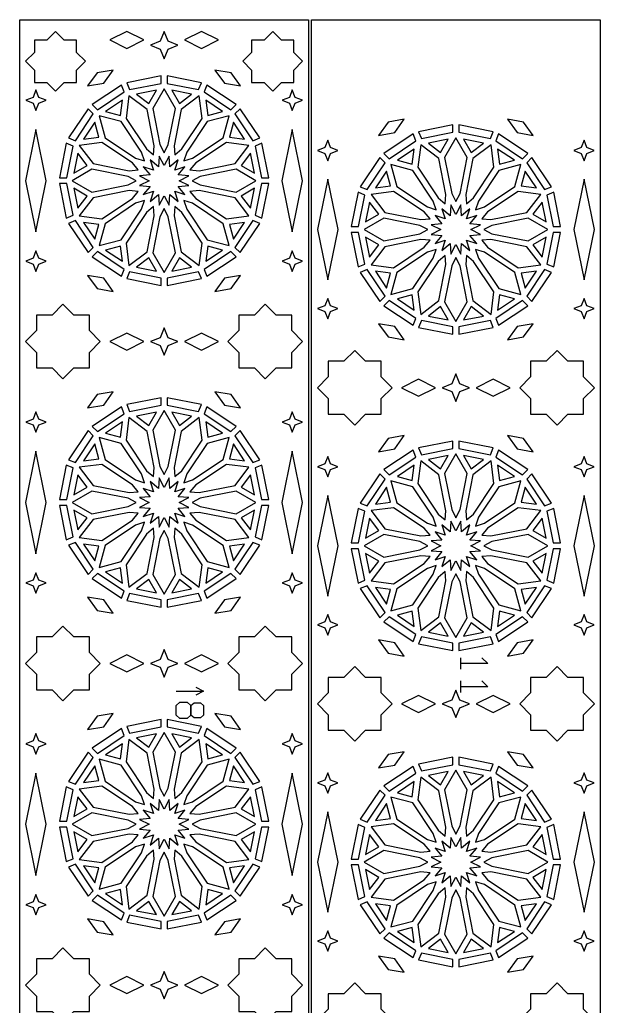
# Model space of a CAD drawing. Header units: millimetres. Extents: x 5 to 6335, y 27 to 2435.
# Drawn here: x 3029 to 3793, y 1137 to 2435 of the extents above; entities that cross this region are included whole.
import ezdxf

# ---------------------------------------------------------------- set-up
doc = ezdxf.new("R2010")
doc.units = ezdxf.units.MM
doc.layers.add('CUT', color=1, linetype='CONTINUOUS')
doc.layers.add('ENGRAVE', color=5, linetype='CONTINUOUS')

msp = doc.modelspace()

# ---------------------------------------------------------------- linework, layer by layer
at = {"layer": 'CUT'}
for points in [[(3409.16, 2434.99), (3409.16, 339.734), (3029.01, 719.884), (3029.01, 2434.99)], [(3793.16, 2434.99), (3793.16, 634.84), (3413.01, 634.84), (3413.01, 2434.99)], [(3076.083, 2419.609), (3064.575, 2408.1), (3048.3, 2408.1), (3048.3, 2391.825), (3036.791, 2380.317), (3048.3, 2368.808), (3048.3, 2352.533), (3064.575, 2352.533), (3076.083, 2341.024), (3087.592, 2352.533), (3103.867, 2352.533), (3103.867, 2368.808), (3115.376, 2380.317), (3103.867, 2391.825), (3103.867, 2408.1), (3087.592, 2408.1)], [(3169.837, 2397.273), (3192.195, 2408.452), (3169.837, 2419.631), (3147.479, 2408.452)], [(3219.085, 2419.511), (3213.984, 2406.576), (3201.049, 2401.475), (3213.984, 2396.374), (3219.085, 2383.439), (3224.186, 2396.374), (3237.121, 2401.475), (3224.186, 2406.576)], [(3268.333, 2397.273), (3290.691, 2408.452), (3268.333, 2419.631), (3245.975, 2408.452)], [(3362.087, 2419.609), (3350.578, 2408.1), (3334.303, 2408.1), (3334.303, 2391.825), (3322.794, 2380.317), (3334.303, 2368.808), (3334.303, 2352.533), (3350.578, 2352.533), (3362.087, 2341.024), (3373.595, 2352.533), (3389.87, 2352.533), (3389.87, 2368.808), (3401.379, 2380.317), (3389.87, 2391.825), (3389.87, 2408.1), (3373.595, 2408.1)], [(3139.547, 2351.443), (3152.143, 2368.823), (3130.978, 2365.255), (3118.381, 2347.875)], [(3298.623, 2351.443), (3319.789, 2347.875), (3307.192, 2365.255), (3286.027, 2368.823)], [(3215.21, 2361.025), (3169.94, 2352.02), (3173.668, 2343.021), (3215.21, 2351.285)], [(3268.23, 2352.02), (3222.96, 2361.025), (3222.96, 2351.285), (3264.502, 2343.021)], [(3050.365, 2342.558), (3046.554, 2332.893), (3036.889, 2329.082), (3046.554, 2325.27), (3050.365, 2315.606), (3054.176, 2325.27), (3063.841, 2329.082), (3054.176, 2332.893)], [(3162.78, 2349.055), (3124.403, 2323.411), (3131.29, 2316.524), (3166.508, 2340.055)], [(3182.879, 2336.952), (3198.916, 2324.646), (3209.023, 2342.152)], [(3219.085, 2260.042), (3224.59, 2270.788), (3234.023, 2318.207), (3219.085, 2344.08), (3204.147, 2318.207), (3213.58, 2270.788)], [(3229.147, 2342.152), (3239.254, 2324.646), (3255.291, 2336.952)], [(3313.767, 2323.411), (3275.39, 2349.055), (3271.662, 2340.055), (3306.88, 2316.524)], [(3387.805, 2342.558), (3383.994, 2332.893), (3374.329, 2329.082), (3383.994, 2325.27), (3387.805, 2315.606), (3391.616, 2325.27), (3401.281, 2329.082), (3391.616, 2332.893)], [(3142.122, 2314.441), (3161.648, 2309.209), (3164.287, 2329.25)], [(3205.005, 2257.241), (3205.978, 2269.276), (3196.546, 2316.695), (3172.844, 2334.881), (3168.945, 2305.262), (3195.807, 2265.062)], [(3233.165, 2257.241), (3242.363, 2265.062), (3269.225, 2305.262), (3265.326, 2334.881), (3241.624, 2316.695), (3232.192, 2269.276)], [(3273.883, 2329.25), (3276.522, 2309.209), (3296.048, 2314.441)], [(3118.923, 2317.931), (3093.279, 2279.553), (3102.278, 2275.826), (3125.809, 2311.043)], [(3344.891, 2279.553), (3319.247, 2317.931), (3312.361, 2311.043), (3335.892, 2275.826)], [(3113.083, 2278.047), (3133.124, 2280.685), (3127.892, 2300.211)], [(3193.068, 2249.265), (3189.363, 2260.756), (3162.501, 2300.957), (3133.644, 2308.689), (3141.376, 2279.832), (3181.577, 2252.971)], [(3245.102, 2249.265), (3256.593, 2252.971), (3296.794, 2279.832), (3304.526, 2308.689), (3275.669, 2300.957), (3248.807, 2260.756)], [(3310.278, 2300.211), (3305.046, 2280.685), (3325.087, 2278.047)], [(3535.001, 2303.958), (3513.864, 2300.224), (3501.405, 2282.747), (3522.542, 2286.481)], [(3704.765, 2282.747), (3692.306, 2300.224), (3671.169, 2303.958), (3683.628, 2286.481)], [(3036.762, 2223.248), (3050.365, 2155.894), (3063.968, 2223.248), (3050.365, 2290.603)], [(3374.202, 2223.248), (3387.805, 2155.894), (3401.408, 2223.248), (3387.805, 2290.603)], [(3515.29, 2252.191), (3550.508, 2275.722), (3546.78, 2284.721), (3508.403, 2259.077)], [(3599.21, 2296.692), (3553.94, 2287.687), (3557.668, 2278.688), (3599.21, 2286.951)], [(3652.23, 2287.687), (3606.96, 2296.692), (3606.96, 2286.951), (3648.502, 2278.688)], [(3697.767, 2259.077), (3659.39, 2284.721), (3655.662, 2275.722), (3690.88, 2252.191)], [(3090.313, 2272.393), (3081.308, 2227.123), (3091.049, 2227.123), (3099.312, 2268.665)], [(3177.272, 2246.527), (3137.071, 2273.388), (3107.452, 2269.489), (3125.638, 2245.787), (3173.057, 2236.355), (3185.092, 2237.329)], [(3253.078, 2237.329), (3265.113, 2236.355), (3312.532, 2245.787), (3330.718, 2269.489), (3301.099, 2273.388), (3260.898, 2246.527)], [(3338.858, 2268.665), (3347.121, 2227.123), (3356.862, 2227.123), (3347.857, 2272.393)], [(3438.176, 2259.104), (3447.841, 2262.915), (3438.176, 2266.726), (3434.365, 2276.391), (3430.554, 2266.726), (3420.889, 2262.915), (3430.554, 2259.104), (3434.365, 2249.439)], [(3593.023, 2277.818), (3566.879, 2272.618), (3582.916, 2260.313)], [(3608.59, 2206.454), (3618.023, 2253.874), (3603.085, 2279.746), (3588.147, 2253.874), (3597.58, 2206.454), (3603.085, 2195.708)], [(3639.291, 2272.618), (3613.147, 2277.818), (3623.254, 2260.313)], [(3775.616, 2259.104), (3785.281, 2262.915), (3775.616, 2266.726), (3771.805, 2276.391), (3767.994, 2266.726), (3758.329, 2262.915), (3767.994, 2259.104), (3771.805, 2249.439)], [(3100.182, 2233.311), (3117.687, 2243.417), (3105.382, 2259.455)], [(3332.788, 2259.455), (3320.483, 2243.417), (3337.988, 2233.311)], [(3548.287, 2264.917), (3526.122, 2250.108), (3545.648, 2244.876)], [(3589.978, 2204.943), (3580.546, 2252.362), (3556.844, 2270.548), (3552.945, 2240.929), (3579.807, 2200.728), (3589.005, 2192.908)], [(3626.363, 2200.728), (3653.225, 2240.929), (3649.326, 2270.548), (3625.624, 2252.362), (3616.192, 2204.943), (3617.165, 2192.908)], [(3657.883, 2264.917), (3660.522, 2244.876), (3680.048, 2250.108)], [(3212.647, 2255.61), (3211.509, 2241.539), (3200.753, 2250.683), (3205.086, 2237.247), (3191.65, 2241.58), (3200.795, 2230.824), (3186.724, 2229.686), (3199.287, 2223.248), (3186.724, 2216.811), (3200.795, 2215.672), (3191.65, 2204.917), (3205.086, 2209.249), (3200.753, 2195.814), (3211.509, 2204.958), (3212.647, 2190.887), (3219.085, 2203.45), (3225.523, 2190.887), (3226.661, 2204.958), (3237.417, 2195.814), (3233.084, 2209.249), (3246.52, 2204.917), (3237.375, 2215.672), (3251.446, 2216.811), (3238.883, 2223.248), (3251.446, 2229.686), (3237.375, 2230.824), (3246.52, 2241.58), (3233.084, 2237.247), (3237.417, 2250.683), (3226.661, 2241.539), (3225.523, 2255.61), (3219.085, 2243.046)], [(3486.278, 2211.492), (3509.809, 2246.71), (3502.923, 2253.597), (3477.279, 2215.22)], [(3728.891, 2215.22), (3703.247, 2253.597), (3696.361, 2246.71), (3719.892, 2211.492)], [(3182.292, 2223.248), (3171.546, 2228.753), (3124.126, 2238.186), (3098.254, 2223.248), (3124.126, 2208.311), (3171.546, 2217.744)], [(3255.878, 2223.248), (3266.624, 2217.744), (3314.044, 2208.311), (3339.916, 2223.248), (3314.044, 2238.186), (3266.624, 2228.753)], [(3511.892, 2235.878), (3497.083, 2213.713), (3517.124, 2216.352)], [(3573.363, 2196.423), (3546.501, 2236.624), (3517.644, 2244.356), (3525.376, 2215.499), (3565.577, 2188.637), (3577.068, 2184.932)], [(3640.593, 2188.637), (3680.794, 2215.499), (3688.526, 2244.356), (3659.669, 2236.624), (3632.807, 2196.423), (3629.102, 2184.932)], [(3694.278, 2235.878), (3689.046, 2216.352), (3709.087, 2213.713)], [(3081.308, 2219.373), (3090.313, 2174.103), (3099.312, 2177.831), (3091.049, 2219.373)], [(3347.121, 2219.373), (3338.858, 2177.831), (3347.857, 2174.103), (3356.862, 2219.373)], [(3434.365, 2092.728), (3447.968, 2158.915), (3434.365, 2225.102), (3420.762, 2158.915)], [(3771.805, 2092.728), (3785.408, 2158.915), (3771.805, 2225.102), (3758.202, 2158.915)], [(3117.687, 2203.079), (3100.182, 2213.186), (3105.382, 2187.042)], [(3185.092, 2209.168), (3173.057, 2210.142), (3125.638, 2200.71), (3107.452, 2177.008), (3137.071, 2173.109), (3177.272, 2199.97)], [(3253.078, 2209.168), (3260.898, 2199.97), (3301.099, 2173.109), (3330.718, 2177.008), (3312.532, 2200.71), (3265.113, 2210.142)], [(3337.988, 2213.186), (3320.483, 2203.079), (3332.788, 2187.042)], [(3475.049, 2162.79), (3483.312, 2204.332), (3474.313, 2208.06), (3465.308, 2162.79)], [(3561.272, 2182.193), (3521.071, 2209.055), (3491.452, 2205.156), (3509.638, 2181.454), (3557.057, 2172.022), (3569.092, 2172.995)], [(3649.113, 2172.022), (3696.532, 2181.454), (3714.718, 2205.156), (3685.099, 2209.055), (3644.898, 2182.193), (3637.078, 2172.995)], [(3740.862, 2162.79), (3731.857, 2208.06), (3722.858, 2204.332), (3731.121, 2162.79)], [(3193.068, 2197.231), (3181.577, 2193.526), (3141.376, 2166.664), (3133.644, 2137.808), (3162.501, 2145.54), (3189.363, 2185.74)], [(3245.102, 2197.231), (3248.807, 2185.74), (3275.669, 2145.54), (3304.526, 2137.808), (3296.794, 2166.664), (3256.593, 2193.526)], [(3489.382, 2195.121), (3484.182, 2168.977), (3501.687, 2179.084)], [(3716.788, 2195.121), (3704.483, 2179.084), (3721.988, 2168.977)], [(3205.005, 2189.255), (3195.807, 2181.435), (3168.945, 2141.234), (3172.844, 2111.615), (3196.546, 2129.801), (3205.978, 2177.221)], [(3219.085, 2186.455), (3213.58, 2175.709), (3204.147, 2128.29), (3219.085, 2102.417), (3234.023, 2128.29), (3224.59, 2175.709)], [(3233.165, 2189.255), (3232.192, 2177.221), (3241.624, 2129.801), (3265.326, 2111.615), (3269.225, 2141.234), (3242.363, 2181.435)], [(3603.085, 2139.117), (3609.523, 2126.554), (3610.661, 2140.625), (3621.417, 2131.48), (3617.084, 2144.916), (3630.52, 2140.583), (3621.375, 2151.339), (3635.446, 2152.477), (3622.883, 2158.915), (3635.446, 2165.353), (3621.375, 2166.491), (3630.52, 2177.247), (3617.084, 2172.914), (3621.417, 2186.35), (3610.661, 2177.205), (3609.523, 2191.276), (3603.085, 2178.713), (3596.647, 2191.276), (3595.509, 2177.205), (3584.753, 2186.35), (3589.086, 2172.914), (3575.65, 2177.247), (3584.795, 2166.491), (3570.724, 2165.353), (3583.287, 2158.915), (3570.724, 2152.477), (3584.795, 2151.339), (3575.65, 2140.583), (3589.086, 2144.916), (3584.753, 2131.48), (3595.509, 2140.625), (3596.647, 2126.554)], [(3093.279, 2166.944), (3118.923, 2128.566), (3125.809, 2135.454), (3102.278, 2170.671)], [(3133.124, 2165.812), (3113.083, 2168.45), (3127.892, 2146.286)], [(3325.087, 2168.45), (3305.046, 2165.812), (3310.278, 2146.286)], [(3335.892, 2170.671), (3312.361, 2135.454), (3319.247, 2128.566), (3344.891, 2166.944)], [(3555.546, 2164.42), (3508.126, 2173.853), (3482.254, 2158.915), (3508.126, 2143.977), (3555.546, 2153.41), (3566.292, 2158.915)], [(3650.624, 2153.41), (3698.044, 2143.977), (3723.916, 2158.915), (3698.044, 2173.853), (3650.624, 2164.42), (3639.878, 2158.915)], [(3483.312, 2113.498), (3475.049, 2155.04), (3465.308, 2155.04), (3474.313, 2109.77)], [(3731.857, 2109.77), (3740.862, 2155.04), (3731.121, 2155.04), (3722.858, 2113.498)], [(3489.382, 2122.709), (3501.687, 2138.746), (3484.182, 2148.853)], [(3569.092, 2144.835), (3557.057, 2145.808), (3509.638, 2136.376), (3491.452, 2112.674), (3521.071, 2108.775), (3561.272, 2135.637)], [(3644.898, 2135.637), (3685.099, 2108.775), (3714.718, 2112.674), (3696.532, 2136.376), (3649.113, 2145.808), (3637.078, 2144.835)], [(3721.988, 2148.853), (3704.483, 2138.746), (3716.788, 2122.709)], [(3050.365, 2130.891), (3046.554, 2121.226), (3036.889, 2117.415), (3046.554, 2113.604), (3050.365, 2103.939), (3054.176, 2113.604), (3063.841, 2117.415), (3054.176, 2121.226)], [(3124.403, 2123.086), (3162.78, 2097.442), (3166.508, 2106.442), (3131.29, 2129.973)], [(3161.648, 2137.287), (3142.122, 2132.056), (3164.287, 2117.246)], [(3306.88, 2129.973), (3271.662, 2106.442), (3275.39, 2097.442), (3313.767, 2123.086)], [(3296.048, 2132.056), (3276.522, 2137.287), (3273.883, 2117.246)], [(3387.805, 2130.891), (3383.994, 2121.226), (3374.329, 2117.415), (3383.994, 2113.604), (3387.805, 2103.939), (3391.616, 2113.604), (3401.281, 2117.415), (3391.616, 2121.226)], [(3565.577, 2129.193), (3525.376, 2102.331), (3517.644, 2073.474), (3546.501, 2081.206), (3573.363, 2121.407), (3577.068, 2132.898)], [(3632.807, 2121.407), (3659.669, 2081.206), (3688.526, 2073.474), (3680.794, 2102.331), (3640.593, 2129.193), (3629.102, 2132.898)], [(3198.916, 2121.851), (3182.879, 2109.545), (3209.023, 2104.345)], [(3239.254, 2121.851), (3229.147, 2104.345), (3255.291, 2109.545)], [(3579.807, 2117.102), (3552.945, 2076.901), (3556.844, 2047.282), (3580.546, 2065.468), (3589.978, 2112.887), (3589.005, 2124.922)], [(3597.58, 2111.376), (3588.147, 2063.956), (3603.085, 2038.084), (3618.023, 2063.956), (3608.59, 2111.376), (3603.085, 2122.122)], [(3616.192, 2112.887), (3625.624, 2065.468), (3649.326, 2047.282), (3653.225, 2076.901), (3626.363, 2117.102), (3617.165, 2124.922)], [(3215.21, 2095.212), (3173.668, 2103.475), (3169.94, 2094.477), (3215.21, 2085.471)], [(3264.502, 2103.475), (3222.96, 2095.212), (3222.96, 2085.471), (3268.23, 2094.477)], [(3509.809, 2071.12), (3486.278, 2106.338), (3477.279, 2102.61), (3502.923, 2064.233)], [(3511.892, 2081.952), (3517.124, 2101.478), (3497.083, 2104.117)], [(3709.087, 2104.117), (3689.046, 2101.478), (3694.278, 2081.952)], [(3719.892, 2106.338), (3696.361, 2071.12), (3703.247, 2064.233), (3728.891, 2102.61)], [(3139.547, 2095.053), (3118.381, 2098.622), (3130.978, 2081.242), (3152.143, 2077.674)], [(3298.623, 2095.053), (3286.027, 2077.674), (3307.192, 2081.242), (3319.789, 2098.622)], [(3438.176, 2051.104), (3447.841, 2054.915), (3438.176, 2058.726), (3434.365, 2068.391), (3430.554, 2058.726), (3420.889, 2054.915), (3430.554, 2051.104), (3434.365, 2041.439)], [(3550.508, 2042.108), (3515.29, 2065.639), (3508.403, 2058.753), (3546.78, 2033.109)], [(3548.287, 2052.913), (3545.648, 2072.954), (3526.122, 2067.722)], [(3690.88, 2065.639), (3655.662, 2042.108), (3659.39, 2033.109), (3697.767, 2058.753)], [(3680.048, 2067.722), (3660.522, 2072.954), (3657.883, 2052.913)], [(3775.616, 2051.104), (3785.281, 2054.915), (3775.616, 2058.726), (3771.805, 2068.391), (3767.994, 2058.726), (3758.329, 2054.915), (3767.994, 2051.104), (3771.805, 2041.439)], [(3085.933, 2060.724), (3071.54, 2046.33), (3051.184, 2046.33), (3051.184, 2025.975), (3036.791, 2011.582), (3051.184, 1997.188), (3051.184, 1976.833), (3071.54, 1976.833), (3085.933, 1962.44), (3100.326, 1976.833), (3120.682, 1976.833), (3120.682, 1997.188), (3135.075, 2011.582), (3120.682, 2025.975), (3120.682, 2046.33), (3100.326, 2046.33)], [(3352.237, 2060.724), (3337.844, 2046.33), (3317.488, 2046.33), (3317.488, 2025.975), (3303.095, 2011.582), (3317.488, 1997.188), (3317.488, 1976.833), (3337.844, 1976.833), (3352.237, 1962.44), (3366.63, 1976.833), (3386.986, 1976.833), (3386.986, 1997.188), (3401.379, 2011.582), (3386.986, 2025.975), (3386.986, 2046.33), (3366.63, 2046.33)], [(3593.023, 2040.012), (3582.916, 2057.517), (3566.879, 2045.212)], [(3639.291, 2045.212), (3623.254, 2057.517), (3613.147, 2040.012)], [(3599.21, 2030.879), (3557.668, 2039.142), (3553.94, 2030.143), (3599.21, 2021.138)], [(3648.502, 2039.142), (3606.96, 2030.879), (3606.96, 2021.138), (3652.23, 2030.143)], [(3219.085, 2029.618), (3213.984, 2016.683), (3201.049, 2011.582), (3213.984, 2006.481), (3219.085, 1993.546), (3224.186, 2006.481), (3237.121, 2011.582), (3224.186, 2016.683)], [(3501.405, 2035.083), (3513.864, 2017.606), (3535.001, 2013.872), (3522.542, 2031.349)], [(3671.169, 2013.872), (3692.306, 2017.606), (3704.765, 2035.083), (3683.628, 2031.349)], [(3169.837, 2000.402), (3192.195, 2011.582), (3169.837, 2022.761), (3147.479, 2011.582)], [(3268.333, 2000.402), (3290.691, 2011.582), (3268.333, 2022.761), (3245.975, 2011.582)], [(3484.326, 1916.166), (3504.682, 1916.166), (3504.682, 1936.522), (3519.075, 1950.915), (3504.682, 1965.308), (3504.682, 1985.664), (3484.326, 1985.664), (3469.933, 2000.057), (3455.54, 1985.664), (3435.184, 1985.664), (3435.184, 1965.308), (3420.791, 1950.915), (3435.184, 1936.522), (3435.184, 1916.166), (3455.54, 1916.166), (3469.933, 1901.773)], [(3750.63, 1916.166), (3770.986, 1916.166), (3770.986, 1936.522), (3785.379, 1950.915), (3770.986, 1965.308), (3770.986, 1985.664), (3750.63, 1985.664), (3736.237, 2000.057), (3721.844, 1985.664), (3701.488, 1985.664), (3701.488, 1965.308), (3687.095, 1950.915), (3701.488, 1936.522), (3701.488, 1916.166), (3721.844, 1916.166), (3736.237, 1901.773)], [(3531.479, 1950.915), (3553.837, 1939.736), (3576.195, 1950.915), (3553.837, 1962.094)], [(3608.186, 1945.814), (3621.121, 1950.915), (3608.186, 1956.016), (3603.085, 1968.951), (3597.984, 1956.016), (3585.049, 1950.915), (3597.984, 1945.814), (3603.085, 1932.879)], [(3629.975, 1950.915), (3652.333, 1939.736), (3674.691, 1950.915), (3652.333, 1962.094)], [(3139.547, 1928.11), (3152.143, 1945.49), (3130.978, 1941.921), (3118.381, 1924.542)], [(3215.21, 1937.692), (3169.94, 1928.687), (3173.668, 1919.688), (3215.21, 1927.951)], [(3268.23, 1928.687), (3222.96, 1937.692), (3222.96, 1927.951), (3264.502, 1919.688)], [(3298.623, 1928.11), (3319.789, 1924.542), (3307.192, 1941.921), (3286.027, 1945.49)], [(3162.78, 1925.721), (3124.403, 1900.077), (3131.29, 1893.191), (3166.508, 1916.722)], [(3313.767, 1900.077), (3275.39, 1925.721), (3271.662, 1916.722), (3306.88, 1893.191)], [(3050.365, 1919.224), (3046.554, 1909.56), (3036.889, 1905.748), (3046.554, 1901.937), (3050.365, 1892.272), (3054.176, 1901.937), (3063.841, 1905.748), (3054.176, 1909.56)], [(3205.005, 1833.908), (3205.978, 1845.943), (3196.546, 1893.362), (3172.844, 1911.548), (3168.945, 1881.929), (3195.807, 1841.728)], [(3182.879, 1913.618), (3198.916, 1901.313), (3209.023, 1918.818)], [(3219.085, 1836.708), (3224.59, 1847.454), (3234.023, 1894.874), (3219.085, 1920.746), (3204.147, 1894.874), (3213.58, 1847.454)], [(3229.147, 1918.818), (3239.254, 1901.313), (3255.291, 1913.618)], [(3233.165, 1833.908), (3242.363, 1841.728), (3269.225, 1881.929), (3265.326, 1911.548), (3241.624, 1893.362), (3232.192, 1845.943)], [(3387.805, 1919.224), (3383.994, 1909.56), (3374.329, 1905.748), (3383.994, 1901.937), (3387.805, 1892.272), (3391.616, 1901.937), (3401.281, 1905.748), (3391.616, 1909.56)], [(3142.122, 1891.108), (3161.648, 1885.876), (3164.287, 1905.917)], [(3273.883, 1905.917), (3276.522, 1885.876), (3296.048, 1891.108)], [(3118.923, 1894.597), (3093.279, 1856.22), (3102.278, 1852.492), (3125.809, 1887.71)], [(3193.068, 1825.932), (3189.363, 1837.423), (3162.501, 1877.624), (3133.644, 1885.356), (3141.376, 1856.499), (3181.577, 1829.637)], [(3245.102, 1825.932), (3256.593, 1829.637), (3296.794, 1856.499), (3304.526, 1885.356), (3275.669, 1877.624), (3248.807, 1837.423)], [(3344.891, 1856.22), (3319.247, 1894.597), (3312.361, 1887.71), (3335.892, 1852.492)], [(3535.001, 1887.958), (3513.864, 1884.224), (3501.405, 1866.747), (3522.542, 1870.481)], [(3704.765, 1866.747), (3692.306, 1884.224), (3671.169, 1887.958), (3683.628, 1870.481)], [(3113.083, 1854.713), (3133.124, 1857.352), (3127.892, 1876.878)], [(3310.278, 1876.878), (3305.046, 1857.352), (3325.087, 1854.713)], [(3599.21, 1880.692), (3553.94, 1871.687), (3557.668, 1862.688), (3599.21, 1870.951)], [(3652.23, 1871.687), (3606.96, 1880.692), (3606.96, 1870.951), (3648.502, 1862.688)], [(3036.762, 1799.915), (3050.365, 1732.561), (3063.968, 1799.915), (3050.365, 1867.269)], [(3374.202, 1799.915), (3387.805, 1732.561), (3401.408, 1799.915), (3387.805, 1867.269)], [(3438.176, 1843.104), (3447.841, 1846.915), (3438.176, 1850.726), (3434.365, 1860.391), (3430.554, 1850.726), (3420.889, 1846.915), (3430.554, 1843.104), (3434.365, 1833.439)], [(3515.29, 1836.191), (3550.508, 1859.722), (3546.78, 1868.721), (3508.403, 1843.077)], [(3593.023, 1861.818), (3566.879, 1856.618), (3582.916, 1844.313)], [(3608.59, 1790.454), (3618.023, 1837.874), (3603.085, 1863.746), (3588.147, 1837.874), (3597.58, 1790.454), (3603.085, 1779.708)], [(3639.291, 1856.618), (3613.147, 1861.818), (3623.254, 1844.313)], [(3697.767, 1843.077), (3659.39, 1868.721), (3655.662, 1859.722), (3690.88, 1836.191)], [(3775.616, 1843.104), (3785.281, 1846.915), (3775.616, 1850.726), (3771.805, 1860.391), (3767.994, 1850.726), (3758.329, 1846.915), (3767.994, 1843.104), (3771.805, 1833.439)], [(3090.313, 1849.06), (3081.308, 1803.79), (3091.049, 1803.79), (3099.312, 1845.332)], [(3177.272, 1823.193), (3137.071, 1850.055), (3107.452, 1846.156), (3125.638, 1822.454), (3173.057, 1813.022), (3185.092, 1813.995)], [(3253.078, 1813.995), (3265.113, 1813.022), (3312.532, 1822.454), (3330.718, 1846.156), (3301.099, 1850.055), (3260.898, 1823.193)], [(3338.858, 1845.332), (3347.121, 1803.79), (3356.862, 1803.79), (3347.857, 1849.06)], [(3548.287, 1848.917), (3526.122, 1834.108), (3545.648, 1828.876)], [(3589.978, 1788.943), (3580.546, 1836.362), (3556.844, 1854.548), (3552.945, 1824.929), (3579.807, 1784.728), (3589.005, 1776.908)], [(3626.363, 1784.728), (3653.225, 1824.929), (3649.326, 1854.548), (3625.624, 1836.362), (3616.192, 1788.943), (3617.165, 1776.908)], [(3657.883, 1848.917), (3660.522, 1828.876), (3680.048, 1834.108)], [(3100.182, 1809.977), (3117.687, 1820.084), (3105.382, 1836.121)], [(3212.647, 1832.276), (3211.509, 1818.205), (3200.753, 1827.35), (3205.086, 1813.914), (3191.65, 1818.247), (3200.795, 1807.491), (3186.724, 1806.353), (3199.287, 1799.915), (3186.724, 1793.477), (3200.795, 1792.339), (3191.65, 1781.583), (3205.086, 1785.916), (3200.753, 1772.48), (3211.509, 1781.625), (3212.647, 1767.554), (3219.085, 1780.117), (3225.523, 1767.554), (3226.661, 1781.625), (3237.417, 1772.48), (3233.084, 1785.916), (3246.52, 1781.583), (3237.375, 1792.339), (3251.446, 1793.477), (3238.883, 1799.915), (3251.446, 1806.353), (3237.375, 1807.491), (3246.52, 1818.247), (3233.084, 1813.914), (3237.417, 1827.35), (3226.661, 1818.205), (3225.523, 1832.276), (3219.085, 1819.713)], [(3332.788, 1836.121), (3320.483, 1820.084), (3337.988, 1809.977)], [(3486.278, 1795.492), (3509.809, 1830.71), (3502.923, 1837.597), (3477.279, 1799.22)], [(3728.891, 1799.22), (3703.247, 1837.597), (3696.361, 1830.71), (3719.892, 1795.492)], [(3511.892, 1819.878), (3497.083, 1797.713), (3517.124, 1800.352)], [(3573.363, 1780.423), (3546.501, 1820.624), (3517.644, 1828.356), (3525.376, 1799.499), (3565.577, 1772.637), (3577.068, 1768.932)], [(3640.593, 1772.637), (3680.794, 1799.499), (3688.526, 1828.356), (3659.669, 1820.624), (3632.807, 1780.423), (3629.102, 1768.932)], [(3694.278, 1819.878), (3689.046, 1800.352), (3709.087, 1797.713)], [(3182.292, 1799.915), (3171.546, 1805.42), (3124.126, 1814.853), (3098.254, 1799.915), (3124.126, 1784.977), (3171.546, 1794.41)], [(3255.878, 1799.915), (3266.624, 1794.41), (3314.044, 1784.977), (3339.916, 1799.915), (3314.044, 1814.853), (3266.624, 1805.42)], [(3434.365, 1676.728), (3447.968, 1742.915), (3434.365, 1809.102), (3420.762, 1742.915)], [(3771.805, 1676.728), (3785.408, 1742.915), (3771.805, 1809.102), (3758.202, 1742.915)], [(3081.308, 1796.04), (3090.313, 1750.77), (3099.312, 1754.498), (3091.049, 1796.04)], [(3347.121, 1796.04), (3338.858, 1754.498), (3347.857, 1750.77), (3356.862, 1796.04)], [(3475.049, 1746.79), (3483.312, 1788.332), (3474.313, 1792.06), (3465.308, 1746.79)], [(3561.272, 1766.193), (3521.071, 1793.055), (3491.452, 1789.156), (3509.638, 1765.454), (3557.057, 1756.022), (3569.092, 1756.995)], [(3649.113, 1756.022), (3696.532, 1765.454), (3714.718, 1789.156), (3685.099, 1793.055), (3644.898, 1766.193), (3637.078, 1756.995)], [(3740.862, 1746.79), (3731.857, 1792.06), (3722.858, 1788.332), (3731.121, 1746.79)], [(3117.687, 1779.746), (3100.182, 1789.853), (3105.382, 1763.709)], [(3185.092, 1785.835), (3173.057, 1786.808), (3125.638, 1777.376), (3107.452, 1753.674), (3137.071, 1749.775), (3177.272, 1776.637)], [(3253.078, 1785.835), (3260.898, 1776.637), (3301.099, 1749.775), (3330.718, 1753.674), (3312.532, 1777.376), (3265.113, 1786.808)], [(3337.988, 1789.853), (3320.483, 1779.746), (3332.788, 1763.709)], [(3489.382, 1779.121), (3484.182, 1752.977), (3501.687, 1763.084)], [(3716.788, 1779.121), (3704.483, 1763.084), (3721.988, 1752.977)], [(3193.068, 1773.898), (3181.577, 1770.193), (3141.376, 1743.331), (3133.644, 1714.474), (3162.501, 1722.206), (3189.363, 1762.407)], [(3205.005, 1765.922), (3195.807, 1758.102), (3168.945, 1717.901), (3172.844, 1688.282), (3196.546, 1706.468), (3205.978, 1753.887)], [(3233.165, 1765.922), (3232.192, 1753.887), (3241.624, 1706.468), (3265.326, 1688.282), (3269.225, 1717.901), (3242.363, 1758.102)], [(3245.102, 1773.898), (3248.807, 1762.407), (3275.669, 1722.206), (3304.526, 1714.474), (3296.794, 1743.331), (3256.593, 1770.193)], [(3603.085, 1723.117), (3609.523, 1710.554), (3610.661, 1724.625), (3621.417, 1715.48), (3617.084, 1728.916), (3630.52, 1724.583), (3621.375, 1735.339), (3635.446, 1736.477), (3622.883, 1742.915), (3635.446, 1749.353), (3621.375, 1750.491), (3630.52, 1761.247), (3617.084, 1756.914), (3621.417, 1770.35), (3610.661, 1761.205), (3609.523, 1775.276), (3603.085, 1762.713), (3596.647, 1775.276), (3595.509, 1761.205), (3584.753, 1770.35), (3589.086, 1756.914), (3575.65, 1761.247), (3584.795, 1750.491), (3570.724, 1749.353), (3583.287, 1742.915), (3570.724, 1736.477), (3584.795, 1735.339), (3575.65, 1724.583), (3589.086, 1728.916), (3584.753, 1715.48), (3595.509, 1724.625), (3596.647, 1710.554)], [(3219.085, 1763.122), (3213.58, 1752.376), (3204.147, 1704.956), (3219.085, 1679.084), (3234.023, 1704.956), (3224.59, 1752.376)], [(3555.546, 1748.42), (3508.126, 1757.853), (3482.254, 1742.915), (3508.126, 1727.977), (3555.546, 1737.41), (3566.292, 1742.915)], [(3650.624, 1737.41), (3698.044, 1727.977), (3723.916, 1742.915), (3698.044, 1757.853), (3650.624, 1748.42), (3639.878, 1742.915)], [(3093.279, 1743.61), (3118.923, 1705.233), (3125.809, 1712.12), (3102.278, 1747.338)], [(3133.124, 1742.478), (3113.083, 1745.117), (3127.892, 1722.952)], [(3325.087, 1745.117), (3305.046, 1742.478), (3310.278, 1722.952)], [(3335.892, 1747.338), (3312.361, 1712.12), (3319.247, 1705.233), (3344.891, 1743.61)], [(3483.312, 1697.498), (3475.049, 1739.04), (3465.308, 1739.04), (3474.313, 1693.77)], [(3489.382, 1706.709), (3501.687, 1722.746), (3484.182, 1732.853)], [(3569.092, 1728.835), (3557.057, 1729.808), (3509.638, 1720.376), (3491.452, 1696.674), (3521.071, 1692.775), (3561.272, 1719.637)], [(3644.898, 1719.637), (3685.099, 1692.775), (3714.718, 1696.674), (3696.532, 1720.376), (3649.113, 1729.808), (3637.078, 1728.835)], [(3721.988, 1732.853), (3704.483, 1722.746), (3716.788, 1706.709)], [(3731.857, 1693.77), (3740.862, 1739.04), (3731.121, 1739.04), (3722.858, 1697.498)], [(3161.648, 1713.954), (3142.122, 1708.722), (3164.287, 1693.913)], [(3296.048, 1708.722), (3276.522, 1713.954), (3273.883, 1693.913)], [(3565.577, 1713.193), (3525.376, 1686.331), (3517.644, 1657.474), (3546.501, 1665.206), (3573.363, 1705.407), (3577.068, 1716.898)], [(3632.807, 1705.407), (3659.669, 1665.206), (3688.526, 1657.474), (3680.794, 1686.331), (3640.593, 1713.193), (3629.102, 1716.898)], [(3050.365, 1707.558), (3046.554, 1697.893), (3036.889, 1694.082), (3046.554, 1690.27), (3050.365, 1680.606), (3054.176, 1690.27), (3063.841, 1694.082), (3054.176, 1697.893)], [(3124.403, 1699.753), (3162.78, 1674.109), (3166.508, 1683.108), (3131.29, 1706.639)], [(3306.88, 1706.639), (3271.662, 1683.108), (3275.39, 1674.109), (3313.767, 1699.753)], [(3387.805, 1707.558), (3383.994, 1697.893), (3374.329, 1694.082), (3383.994, 1690.27), (3387.805, 1680.606), (3391.616, 1690.27), (3401.281, 1694.082), (3391.616, 1697.893)], [(3579.807, 1701.102), (3552.945, 1660.901), (3556.844, 1631.282), (3580.546, 1649.468), (3589.978, 1696.887), (3589.005, 1708.922)], [(3597.58, 1695.376), (3588.147, 1647.956), (3603.085, 1622.084), (3618.023, 1647.956), (3608.59, 1695.376), (3603.085, 1706.122)], [(3616.192, 1696.887), (3625.624, 1649.468), (3649.326, 1631.282), (3653.225, 1660.901), (3626.363, 1701.102), (3617.165, 1708.922)], [(3198.916, 1698.517), (3182.879, 1686.212), (3209.023, 1681.012)], [(3239.254, 1698.517), (3229.147, 1681.012), (3255.291, 1686.212)], [(3509.809, 1655.12), (3486.278, 1690.338), (3477.279, 1686.61), (3502.923, 1648.233)], [(3511.892, 1665.952), (3517.124, 1685.478), (3497.083, 1688.117)], [(3709.087, 1688.117), (3689.046, 1685.478), (3694.278, 1665.952)], [(3719.892, 1690.338), (3696.361, 1655.12), (3703.247, 1648.233), (3728.891, 1686.61)], [(3139.547, 1671.72), (3118.381, 1675.288), (3130.978, 1657.909), (3152.143, 1654.34)], [(3215.21, 1671.879), (3173.668, 1680.142), (3169.94, 1671.143), (3215.21, 1662.138)], [(3264.502, 1680.142), (3222.96, 1671.879), (3222.96, 1662.138), (3268.23, 1671.143)], [(3298.623, 1671.72), (3286.027, 1654.34), (3307.192, 1657.909), (3319.789, 1675.288)], [(3438.176, 1635.104), (3447.841, 1638.915), (3438.176, 1642.726), (3434.365, 1652.391), (3430.554, 1642.726), (3420.889, 1638.915), (3430.554, 1635.104), (3434.365, 1625.439)], [(3550.508, 1626.108), (3515.29, 1649.639), (3508.403, 1642.753), (3546.78, 1617.109)], [(3548.287, 1636.913), (3545.648, 1656.954), (3526.122, 1651.722)], [(3690.88, 1649.639), (3655.662, 1626.108), (3659.39, 1617.109), (3697.767, 1642.753)], [(3680.048, 1651.722), (3660.522, 1656.954), (3657.883, 1636.913)], [(3775.616, 1635.104), (3785.281, 1638.915), (3775.616, 1642.726), (3771.805, 1652.391), (3767.994, 1642.726), (3758.329, 1638.915), (3767.994, 1635.104), (3771.805, 1625.439)], [(3085.933, 1637.39), (3071.54, 1622.997), (3051.184, 1622.997), (3051.184, 1602.642), (3036.791, 1588.248), (3051.184, 1573.855), (3051.184, 1553.5), (3071.54, 1553.5), (3085.933, 1539.106), (3100.326, 1553.5), (3120.682, 1553.5), (3120.682, 1573.855), (3135.075, 1588.248), (3120.682, 1602.642), (3120.682, 1622.997), (3100.326, 1622.997)], [(3352.237, 1637.39), (3337.844, 1622.997), (3317.488, 1622.997), (3317.488, 1602.642), (3303.095, 1588.248), (3317.488, 1573.855), (3317.488, 1553.5), (3337.844, 1553.5), (3352.237, 1539.106), (3366.63, 1553.5), (3386.986, 1553.5), (3386.986, 1573.855), (3401.379, 1588.248), (3386.986, 1602.642), (3386.986, 1622.997), (3366.63, 1622.997)], [(3593.023, 1624.012), (3582.916, 1641.517), (3566.879, 1629.212)], [(3639.291, 1629.212), (3623.254, 1641.517), (3613.147, 1624.012)], [(3599.21, 1614.879), (3557.668, 1623.142), (3553.94, 1614.143), (3599.21, 1605.138)], [(3648.502, 1623.142), (3606.96, 1614.879), (3606.96, 1605.138), (3652.23, 1614.143)], [(3501.405, 1619.083), (3513.864, 1601.606), (3535.001, 1597.872), (3522.542, 1615.349)], [(3671.169, 1597.872), (3692.306, 1601.606), (3704.765, 1619.083), (3683.628, 1615.349)], [(3169.837, 1577.069), (3192.195, 1588.248), (3169.837, 1599.428), (3147.479, 1588.248)], [(3219.085, 1606.284), (3213.984, 1593.349), (3201.049, 1588.248), (3213.984, 1583.147), (3219.085, 1570.212), (3224.186, 1583.147), (3237.121, 1588.248), (3224.186, 1593.349)], [(3268.333, 1577.069), (3290.691, 1588.248), (3268.333, 1599.428), (3245.975, 1588.248)], [(3484.326, 1500.166), (3504.682, 1500.166), (3504.682, 1520.522), (3519.075, 1534.915), (3504.682, 1549.308), (3504.682, 1569.664), (3484.326, 1569.664), (3469.933, 1584.057), (3455.54, 1569.664), (3435.184, 1569.664), (3435.184, 1549.308), (3420.791, 1534.915), (3435.184, 1520.522), (3435.184, 1500.166), (3455.54, 1500.166), (3469.933, 1485.773)], [(3750.63, 1500.166), (3770.986, 1500.166), (3770.986, 1520.522), (3785.379, 1534.915), (3770.986, 1549.308), (3770.986, 1569.664), (3750.63, 1569.664), (3736.237, 1584.057), (3721.844, 1569.664), (3701.488, 1569.664), (3701.488, 1549.308), (3687.095, 1534.915), (3701.488, 1520.522), (3701.488, 1500.166), (3721.844, 1500.166), (3736.237, 1485.773)], [(3531.479, 1534.915), (3553.837, 1523.736), (3576.195, 1534.915), (3553.837, 1546.094)], [(3608.186, 1529.814), (3621.121, 1534.915), (3608.186, 1540.016), (3603.085, 1552.951), (3597.984, 1540.016), (3585.049, 1534.915), (3597.984, 1529.814), (3603.085, 1516.879)], [(3629.975, 1534.915), (3652.333, 1523.736), (3674.691, 1534.915), (3652.333, 1546.094)], [(3139.547, 1504.777), (3152.143, 1522.156), (3130.978, 1518.588), (3118.381, 1501.208)], [(3298.623, 1504.777), (3319.789, 1501.208), (3307.192, 1518.588), (3286.027, 1522.156)], [(3215.21, 1514.359), (3169.94, 1505.353), (3173.668, 1496.355), (3215.21, 1504.618)], [(3268.23, 1505.353), (3222.96, 1514.359), (3222.96, 1504.618), (3264.502, 1496.355)], [(3050.365, 1495.891), (3046.554, 1486.226), (3036.889, 1482.415), (3046.554, 1478.604), (3050.365, 1468.939), (3054.176, 1478.604), (3063.841, 1482.415), (3054.176, 1486.226)], [(3162.78, 1502.388), (3124.403, 1476.744), (3131.29, 1469.857), (3166.508, 1493.388)], [(3182.879, 1490.285), (3198.916, 1477.979), (3209.023, 1495.485)], [(3219.085, 1413.375), (3224.59, 1424.121), (3234.023, 1471.54), (3219.085, 1497.413), (3204.147, 1471.54), (3213.58, 1424.121)], [(3229.147, 1495.485), (3239.254, 1477.979), (3255.291, 1490.285)], [(3313.767, 1476.744), (3275.39, 1502.388), (3271.662, 1493.388), (3306.88, 1469.857)], [(3387.805, 1495.891), (3383.994, 1486.226), (3374.329, 1482.415), (3383.994, 1478.604), (3387.805, 1468.939), (3391.616, 1478.604), (3401.281, 1482.415), (3391.616, 1486.226)], [(3142.122, 1467.774), (3161.648, 1462.543), (3164.287, 1482.584)], [(3205.005, 1410.575), (3205.978, 1422.609), (3196.546, 1470.029), (3172.844, 1488.215), (3168.945, 1458.596), (3195.807, 1418.395)], [(3233.165, 1410.575), (3242.363, 1418.395), (3269.225, 1458.596), (3265.326, 1488.215), (3241.624, 1470.029), (3232.192, 1422.609)], [(3273.883, 1482.584), (3276.522, 1462.543), (3296.048, 1467.774)], [(3118.923, 1471.264), (3093.279, 1432.886), (3102.278, 1429.159), (3125.809, 1464.376)], [(3344.891, 1432.886), (3319.247, 1471.264), (3312.361, 1464.376), (3335.892, 1429.159)], [(3535.001, 1471.958), (3513.864, 1468.224), (3501.405, 1450.747), (3522.542, 1454.481)], [(3704.765, 1450.747), (3692.306, 1468.224), (3671.169, 1471.958), (3683.628, 1454.481)], [(3193.068, 1402.599), (3189.363, 1414.09), (3162.501, 1454.29), (3133.644, 1462.022), (3141.376, 1433.166), (3181.577, 1406.304)], [(3245.102, 1402.599), (3256.593, 1406.304), (3296.794, 1433.166), (3304.526, 1462.022), (3275.669, 1454.29), (3248.807, 1414.09)], [(3599.21, 1464.692), (3553.94, 1455.687), (3557.668, 1446.688), (3599.21, 1454.951)], [(3652.23, 1455.687), (3606.96, 1464.692), (3606.96, 1454.951), (3648.502, 1446.688)], [(3036.762, 1376.582), (3050.365, 1309.227), (3063.968, 1376.582), (3050.365, 1443.936)], [(3113.083, 1431.38), (3133.124, 1434.018), (3127.892, 1453.544)], [(3310.278, 1453.544), (3305.046, 1434.018), (3325.087, 1431.38)], [(3374.202, 1376.582), (3387.805, 1309.227), (3401.408, 1376.582), (3387.805, 1443.936)], [(3438.176, 1427.104), (3447.841, 1430.915), (3438.176, 1434.726), (3434.365, 1444.391), (3430.554, 1434.726), (3420.889, 1430.915), (3430.554, 1427.104), (3434.365, 1417.439)], [(3515.29, 1420.191), (3550.508, 1443.722), (3546.78, 1452.721), (3508.403, 1427.077)], [(3593.023, 1445.818), (3566.879, 1440.618), (3582.916, 1428.313)], [(3608.59, 1374.454), (3618.023, 1421.874), (3603.085, 1447.746), (3588.147, 1421.874), (3597.58, 1374.454), (3603.085, 1363.708)], [(3639.291, 1440.618), (3613.147, 1445.818), (3623.254, 1428.313)], [(3697.767, 1427.077), (3659.39, 1452.721), (3655.662, 1443.722), (3690.88, 1420.191)], [(3775.616, 1427.104), (3785.281, 1430.915), (3775.616, 1434.726), (3771.805, 1444.391), (3767.994, 1434.726), (3758.329, 1430.915), (3767.994, 1427.104), (3771.805, 1417.439)], [(3548.287, 1432.917), (3526.122, 1418.108), (3545.648, 1412.876)], [(3589.978, 1372.943), (3580.546, 1420.362), (3556.844, 1438.548), (3552.945, 1408.929), (3579.807, 1368.728), (3589.005, 1360.908)], [(3626.363, 1368.728), (3653.225, 1408.929), (3649.326, 1438.548), (3625.624, 1420.362), (3616.192, 1372.943), (3617.165, 1360.908)], [(3657.883, 1432.917), (3660.522, 1412.876), (3680.048, 1418.108)], [(3090.313, 1425.727), (3081.308, 1380.457), (3091.049, 1380.457), (3099.312, 1421.999)], [(3177.272, 1399.86), (3137.071, 1426.721), (3107.452, 1422.822), (3125.638, 1399.12), (3173.057, 1389.688), (3185.092, 1390.662)], [(3253.078, 1390.662), (3265.113, 1389.688), (3312.532, 1399.12), (3330.718, 1422.822), (3301.099, 1426.721), (3260.898, 1399.86)], [(3338.858, 1421.999), (3347.121, 1380.457), (3356.862, 1380.457), (3347.857, 1425.727)], [(3486.278, 1379.492), (3509.809, 1414.71), (3502.923, 1421.597), (3477.279, 1383.22)], [(3728.891, 1383.22), (3703.247, 1421.597), (3696.361, 1414.71), (3719.892, 1379.492)], [(3100.182, 1386.644), (3117.687, 1396.751), (3105.382, 1412.788)], [(3212.647, 1408.943), (3211.509, 1394.872), (3200.753, 1404.016), (3205.086, 1390.581), (3191.65, 1394.913), (3200.795, 1384.158), (3186.724, 1383.019), (3199.287, 1376.582), (3186.724, 1370.144), (3200.795, 1369.006), (3191.65, 1358.25), (3205.086, 1362.583), (3200.753, 1349.147), (3211.509, 1358.291), (3212.647, 1344.22), (3219.085, 1356.784), (3225.523, 1344.22), (3226.661, 1358.291), (3237.417, 1349.147), (3233.084, 1362.583), (3246.52, 1358.25), (3237.375, 1369.006), (3251.446, 1370.144), (3238.883, 1376.582), (3251.446, 1383.019), (3237.375, 1384.158), (3246.52, 1394.913), (3233.084, 1390.581), (3237.417, 1404.016), (3226.661, 1394.872), (3225.523, 1408.943), (3219.085, 1396.38)], [(3332.788, 1412.788), (3320.483, 1396.751), (3337.988, 1386.644)], [(3511.892, 1403.878), (3497.083, 1381.713), (3517.124, 1384.352)], [(3573.363, 1364.423), (3546.501, 1404.624), (3517.644, 1412.356), (3525.376, 1383.499), (3565.577, 1356.637), (3577.068, 1352.932)], [(3640.593, 1356.637), (3680.794, 1383.499), (3688.526, 1412.356), (3659.669, 1404.624), (3632.807, 1364.423), (3629.102, 1352.932)], [(3694.278, 1403.878), (3689.046, 1384.352), (3709.087, 1381.713)], [(3182.292, 1376.582), (3171.546, 1382.086), (3124.126, 1391.519), (3098.254, 1376.582), (3124.126, 1361.644), (3171.546, 1371.077)], [(3255.878, 1376.582), (3266.624, 1371.077), (3314.044, 1361.644), (3339.916, 1376.582), (3314.044, 1391.519), (3266.624, 1382.086)], [(3434.365, 1260.728), (3447.968, 1326.915), (3434.365, 1393.102), (3420.762, 1326.915)], [(3771.805, 1260.728), (3785.408, 1326.915), (3771.805, 1393.102), (3758.202, 1326.915)], [(3475.049, 1330.79), (3483.312, 1372.332), (3474.313, 1376.06), (3465.308, 1330.79)], [(3561.272, 1350.193), (3521.071, 1377.055), (3491.452, 1373.156), (3509.638, 1349.454), (3557.057, 1340.022), (3569.092, 1340.995)], [(3649.113, 1340.022), (3696.532, 1349.454), (3714.718, 1373.156), (3685.099, 1377.055), (3644.898, 1350.193), (3637.078, 1340.995)], [(3740.862, 1330.79), (3731.857, 1376.06), (3722.858, 1372.332), (3731.121, 1330.79)], [(3081.308, 1372.707), (3090.313, 1327.437), (3099.312, 1331.165), (3091.049, 1372.707)], [(3117.687, 1356.413), (3100.182, 1366.519), (3105.382, 1340.375)], [(3185.092, 1362.501), (3173.057, 1363.475), (3125.638, 1354.043), (3107.452, 1330.341), (3137.071, 1326.442), (3177.272, 1353.303)], [(3253.078, 1362.501), (3260.898, 1353.303), (3301.099, 1326.442), (3330.718, 1330.341), (3312.532, 1354.043), (3265.113, 1363.475)], [(3337.988, 1366.519), (3320.483, 1356.413), (3332.788, 1340.375)], [(3347.121, 1372.707), (3338.858, 1331.165), (3347.857, 1327.437), (3356.862, 1372.707)], [(3489.382, 1363.121), (3484.182, 1336.977), (3501.687, 1347.084)], [(3716.788, 1363.121), (3704.483, 1347.084), (3721.988, 1336.977)], [(3193.068, 1350.565), (3181.577, 1346.859), (3141.376, 1319.998), (3133.644, 1291.141), (3162.501, 1298.873), (3189.363, 1339.074)], [(3245.102, 1350.565), (3248.807, 1339.074), (3275.669, 1298.873), (3304.526, 1291.141), (3296.794, 1319.998), (3256.593, 1346.859)], [(3603.085, 1307.117), (3609.523, 1294.554), (3610.661, 1308.625), (3621.417, 1299.48), (3617.084, 1312.916), (3630.52, 1308.583), (3621.375, 1319.339), (3635.446, 1320.477), (3622.883, 1326.915), (3635.446, 1333.353), (3621.375, 1334.491), (3630.52, 1345.247), (3617.084, 1340.914), (3621.417, 1354.35), (3610.661, 1345.205), (3609.523, 1359.276), (3603.085, 1346.713), (3596.647, 1359.276), (3595.509, 1345.205), (3584.753, 1354.35), (3589.086, 1340.914), (3575.65, 1345.247), (3584.795, 1334.491), (3570.724, 1333.353), (3583.287, 1326.915), (3570.724, 1320.477), (3584.795, 1319.339), (3575.65, 1308.583), (3589.086, 1312.916), (3584.753, 1299.48), (3595.509, 1308.625), (3596.647, 1294.554)], [(3205.005, 1342.589), (3195.807, 1334.768), (3168.945, 1294.568), (3172.844, 1264.949), (3196.546, 1283.135), (3205.978, 1330.554)], [(3219.085, 1339.788), (3213.58, 1329.042), (3204.147, 1281.623), (3219.085, 1255.75), (3234.023, 1281.623), (3224.59, 1329.042)], [(3233.165, 1342.589), (3232.192, 1330.554), (3241.624, 1283.135), (3265.326, 1264.949), (3269.225, 1294.568), (3242.363, 1334.768)], [(3555.546, 1332.42), (3508.126, 1341.853), (3482.254, 1326.915), (3508.126, 1311.977), (3555.546, 1321.41), (3566.292, 1326.915)], [(3650.624, 1321.41), (3698.044, 1311.977), (3723.916, 1326.915), (3698.044, 1341.853), (3650.624, 1332.42), (3639.878, 1326.915)], [(3093.279, 1320.277), (3118.923, 1281.899), (3125.809, 1288.787), (3102.278, 1324.004)], [(3335.892, 1324.004), (3312.361, 1288.787), (3319.247, 1281.899), (3344.891, 1320.277)], [(3133.124, 1319.145), (3113.083, 1321.783), (3127.892, 1299.619)], [(3325.087, 1321.783), (3305.046, 1319.145), (3310.278, 1299.619)], [(3483.312, 1281.498), (3475.049, 1323.04), (3465.308, 1323.04), (3474.313, 1277.77)], [(3489.382, 1290.709), (3501.687, 1306.746), (3484.182, 1316.853)], [(3569.092, 1312.835), (3557.057, 1313.808), (3509.638, 1304.376), (3491.452, 1280.674), (3521.071, 1276.775), (3561.272, 1303.637)], [(3644.898, 1303.637), (3685.099, 1276.775), (3714.718, 1280.674), (3696.532, 1304.376), (3649.113, 1313.808), (3637.078, 1312.835)], [(3721.988, 1316.853), (3704.483, 1306.746), (3716.788, 1290.709)], [(3731.857, 1277.77), (3740.862, 1323.04), (3731.121, 1323.04), (3722.858, 1281.498)], [(3565.577, 1297.193), (3525.376, 1270.331), (3517.644, 1241.474), (3546.501, 1249.206), (3573.363, 1289.407), (3577.068, 1300.898)], [(3632.807, 1289.407), (3659.669, 1249.206), (3688.526, 1241.474), (3680.794, 1270.331), (3640.593, 1297.193), (3629.102, 1300.898)], [(3161.648, 1290.621), (3142.122, 1285.389), (3164.287, 1270.58)], [(3296.048, 1285.389), (3276.522, 1290.621), (3273.883, 1270.58)], [(3579.807, 1285.102), (3552.945, 1244.901), (3556.844, 1215.282), (3580.546, 1233.468), (3589.978, 1280.887), (3589.005, 1292.922)], [(3597.58, 1279.376), (3588.147, 1231.956), (3603.085, 1206.084), (3618.023, 1231.956), (3608.59, 1279.376), (3603.085, 1290.122)], [(3616.192, 1280.887), (3625.624, 1233.468), (3649.326, 1215.282), (3653.225, 1244.901), (3626.363, 1285.102), (3617.165, 1292.922)], [(3050.365, 1284.224), (3046.554, 1274.56), (3036.889, 1270.748), (3046.554, 1266.937), (3050.365, 1257.272), (3054.176, 1266.937), (3063.841, 1270.748), (3054.176, 1274.56)], [(3124.403, 1276.419), (3162.78, 1250.775), (3166.508, 1259.775), (3131.29, 1283.306)], [(3198.916, 1275.184), (3182.879, 1262.878), (3209.023, 1257.678)], [(3239.254, 1275.184), (3229.147, 1257.678), (3255.291, 1262.878)], [(3306.88, 1283.306), (3271.662, 1259.775), (3275.39, 1250.775), (3313.767, 1276.419)], [(3387.805, 1284.224), (3383.994, 1274.56), (3374.329, 1270.748), (3383.994, 1266.937), (3387.805, 1257.272), (3391.616, 1266.937), (3401.281, 1270.748), (3391.616, 1274.56)], [(3509.809, 1239.12), (3486.278, 1274.338), (3477.279, 1270.61), (3502.923, 1232.233)], [(3511.892, 1249.952), (3517.124, 1269.478), (3497.083, 1272.117)], [(3709.087, 1272.117), (3689.046, 1269.478), (3694.278, 1249.952)], [(3719.892, 1274.338), (3696.361, 1239.12), (3703.247, 1232.233), (3728.891, 1270.61)], [(3139.547, 1248.387), (3118.381, 1251.955), (3130.978, 1234.575), (3152.143, 1231.007)], [(3215.21, 1248.545), (3173.668, 1256.809), (3169.94, 1247.81), (3215.21, 1238.805)], [(3264.502, 1256.809), (3222.96, 1248.545), (3222.96, 1238.805), (3268.23, 1247.81)], [(3298.623, 1248.387), (3286.027, 1231.007), (3307.192, 1234.575), (3319.789, 1251.955)], [(3438.176, 1219.104), (3447.841, 1222.915), (3438.176, 1226.726), (3434.365, 1236.391), (3430.554, 1226.726), (3420.889, 1222.915), (3430.554, 1219.104), (3434.365, 1209.439)], [(3550.508, 1210.108), (3515.29, 1233.639), (3508.403, 1226.753), (3546.78, 1201.109)], [(3548.287, 1220.913), (3545.648, 1240.954), (3526.122, 1235.722)], [(3690.88, 1233.639), (3655.662, 1210.108), (3659.39, 1201.109), (3697.767, 1226.753)], [(3680.048, 1235.722), (3660.522, 1240.954), (3657.883, 1220.913)], [(3775.616, 1219.104), (3785.281, 1222.915), (3775.616, 1226.726), (3771.805, 1236.391), (3767.994, 1226.726), (3758.329, 1222.915), (3767.994, 1219.104), (3771.805, 1209.439)], [(3593.023, 1208.012), (3582.916, 1225.517), (3566.879, 1213.212)], [(3639.291, 1213.212), (3623.254, 1225.517), (3613.147, 1208.012)], [(3085.933, 1214.057), (3071.54, 1199.664), (3051.184, 1199.664), (3051.184, 1179.308), (3036.791, 1164.915), (3051.184, 1150.522), (3051.184, 1130.166), (3071.54, 1130.166), (3085.933, 1115.773), (3100.326, 1130.166), (3120.682, 1130.166), (3120.682, 1150.522), (3135.075, 1164.915), (3120.682, 1179.308), (3120.682, 1199.664), (3100.326, 1199.664)], [(3352.237, 1214.057), (3337.844, 1199.664), (3317.488, 1199.664), (3317.488, 1179.308), (3303.095, 1164.915), (3317.488, 1150.522), (3317.488, 1130.166), (3337.844, 1130.166), (3352.237, 1115.773), (3366.63, 1130.166), (3386.986, 1130.166), (3386.986, 1150.522), (3401.379, 1164.915), (3386.986, 1179.308), (3386.986, 1199.664), (3366.63, 1199.664)], [(3599.21, 1198.879), (3557.668, 1207.142), (3553.94, 1198.143), (3599.21, 1189.138)], [(3648.502, 1207.142), (3606.96, 1198.879), (3606.96, 1189.138), (3652.23, 1198.143)], [(3501.405, 1203.083), (3513.864, 1185.606), (3535.001, 1181.872), (3522.542, 1199.349)], [(3671.169, 1181.872), (3692.306, 1185.606), (3704.765, 1203.083), (3683.628, 1199.349)], [(3219.085, 1182.951), (3213.984, 1170.016), (3201.049, 1164.915), (3213.984, 1159.814), (3219.085, 1146.879), (3224.186, 1159.814), (3237.121, 1164.915), (3224.186, 1170.016)], [(3169.837, 1153.736), (3192.195, 1164.915), (3169.837, 1176.094), (3147.479, 1164.915)], [(3268.333, 1153.736), (3290.691, 1164.915), (3268.333, 1176.094), (3245.975, 1164.915)], [(3484.326, 1084.166), (3504.682, 1084.166), (3504.682, 1104.522), (3519.075, 1118.915), (3504.682, 1133.308), (3504.682, 1153.664), (3484.326, 1153.664), (3469.933, 1168.057), (3455.54, 1153.664), (3435.184, 1153.664), (3435.184, 1133.308), (3420.791, 1118.915), (3435.184, 1104.522), (3435.184, 1084.166), (3455.54, 1084.166), (3469.933, 1069.773)], [(3750.63, 1084.166), (3770.986, 1084.166), (3770.986, 1104.522), (3785.379, 1118.915), (3770.986, 1133.308), (3770.986, 1153.664), (3750.63, 1153.664), (3736.237, 1168.057), (3721.844, 1153.664), (3701.488, 1153.664), (3701.488, 1133.308), (3687.095, 1118.915), (3701.488, 1104.522), (3701.488, 1084.166), (3721.844, 1084.166), (3736.237, 1069.773)]]:
    msp.add_lwpolyline(points, close=True, dxfattribs=at)
at = {"layer": 'ENGRAVE'}
for p, q in [((3609.085, 1595.695), (3609.085, 1580.575)), ((3609.085, 1565.095), (3609.085, 1549.975)), ((3235.085, 1551.715), (3271.085, 1551.715))]:
    msp.add_line(p, q, dxfattribs=at)
for points in [[(3637.165, 1595.695), (3645.085, 1588.135), (3609.085, 1588.135)], [(3637.165, 1565.095), (3645.085, 1557.535), (3609.085, 1557.535)], [(3261.005, 1557.115), (3271.085, 1551.715), (3261.005, 1546.315)]]:
    msp.add_lwpolyline(points, dxfattribs=at)
for points in [[(3254.165, 1532.995), (3254.165, 1520.035), (3249.485, 1515.715), (3239.765, 1515.715), (3235.085, 1520.035), (3235.085, 1532.995), (3239.765, 1537.315), (3249.485, 1537.315)], [(3271.085, 1532.995), (3271.085, 1520.035), (3266.765, 1516.795), (3258.485, 1516.795), (3254.165, 1520.035), (3254.165, 1532.995), (3258.485, 1536.235), (3266.765, 1536.235)]]:
    msp.add_lwpolyline(points, close=True, dxfattribs=at)

doc.saveas('drawing.dxf')
